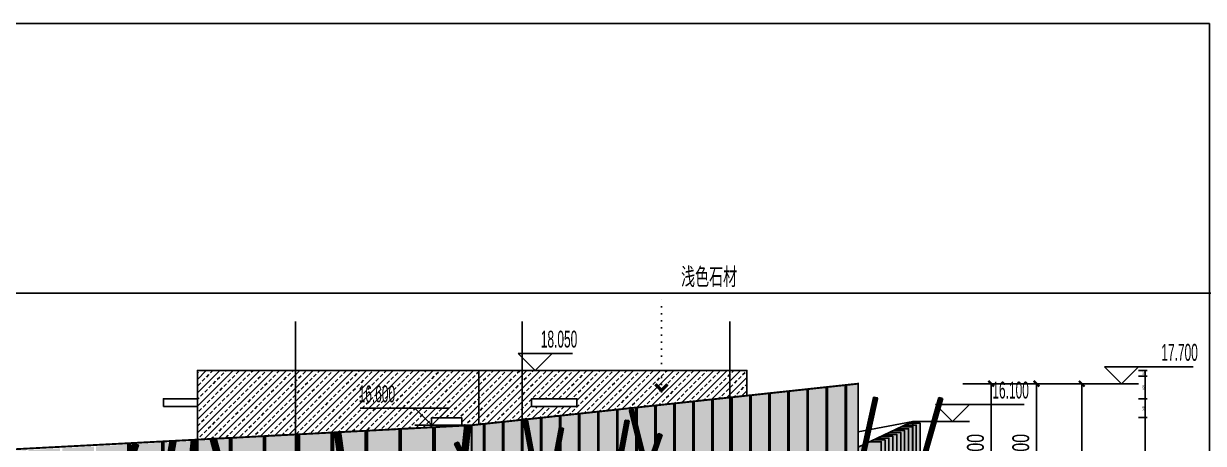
# Model space of a CAD drawing. Extents: x -483182 to 812890, y -390528 to -214858.
# Drawn here: x 79695 to 110931, y -305511 to -294392 of the extents above; entities that cross this region are included whole.
import ezdxf

# ---------------------------------------------------------------- set-up
doc = ezdxf.new("R2010")
doc.units = 0
doc.header["$LTSCALE"] = 1000
doc.header["$MEASUREMENT"] = 0
doc.linetypes.add('DOT2', pattern=[0.125, 0, -0.125])
for name, color, linetype in [('01-标注_尺寸', 124, 'Continuous'), ('01-标注_标高', 200, 'Continuous'), ('01-标注_符号', 200, 'Continuous'), ('01-标注_轴线坐标', 132, 'Continuous'), ('02-TEXT_标注', 130, 'Continuous'), ('05-填充_156', 156, 'Continuous'), ('05-填充_18', 18, 'Continuous'), ('A-C_幕墙龙骨', 133, 'Continuous'), ('A-C_玻璃幕墙', 140, 'Continuous'), ('A-C_窗', 140, 'Continuous'), ('A-SUR_看线', 231, 'Continuous'), ('D-铝板', 181, 'Continuous'), ('E-立面轮廓', 241, 'Continuous')]:
    doc.layers.add(name, color=color, linetype=linetype)
doc.layers.add('04-不打印_辅助线', color=165, linetype='Continuous', plot=False)
doc.styles.add('_TCH_DIM', font='ros.shx', dxfattribs={"width": 0.75, "bigfont": 'jd.shx'})
doc.styles.add('_TCH_DIM_T3', font='ros.shx', dxfattribs={"width": 0.705882, "bigfont": 'jd.shx'})
doc.styles.add('_TCH_LABEL', font='ros.shx', dxfattribs={"width": 0.75, "bigfont": 'jd.shx'})
doc.styles.add('logo-3', font='', dxfattribs={"width": 0.75})
doc.styles.get('logo-3').set_extended_font_data('SimSun')
doc.dimstyles.new('_TCH_ARCH&&150', dxfattribs={"dimtxt": 446.25, "dimasz": 150, "dimexe": 375, "dimexo": 450, "dimgap": 189.375, "dimtad": 1, "dimdec": 0, "dimzin": 0, "dimdsep": 46, "dimtxsty": '_TCH_DIM_T3', "dimblk": 'ARCHTICK', "dimcen": 0.09, "dimclrt": 7, "dimazin": 2, "dimtfac": 1, "dimtdec": 0, "dimtix": 1, "dimtmove": 2, "dimatfit": 3, "dimfxl": 0, "dimtolj": 1, "dimtzin": 0, "dimarcsym": 0})
doc.dimstyles.new('_TCH_ARCH&&20', dxfattribs={"dimtxt": 59.5, "dimasz": 20, "dimexe": 50, "dimexo": 60, "dimgap": 20, "dimtad": 1, "dimdec": 0, "dimzin": 0, "dimdsep": 46, "dimtxsty": '_TCH_DIM_T3', "dimblk": 'ARCHTICK', "dimcen": 0.09, "dimclrt": 7, "dimazin": 2, "dimtfac": 1, "dimtdec": 0, "dimtix": 1, "dimtmove": 2, "dimatfit": 3, "dimfxl": 0, "dimtolj": 1, "dimtzin": 0, "dimarcsym": 0})
doc.dimstyles.new('副本 ISO-1', dxfattribs={"dimtxt": 2.5, "dimasz": 1.5, "dimexe": 1.25, "dimexo": 0.625, "dimtad": 1, "dimdec": 0, "dimtxsty": 'logo-3', "dimblk": 'ARCHTICK', "dimcen": 2.5, "dimdle": 1, "dimadec": 0, "dimazin": 0, "dimtfac": 1, "dimtdec": 0, "dimtix": 1, "dimtmove": 0, "dimatfit": 3, "dimldrblk": 'AR', "dimfxl": 0, "dimarcsym": 0})

# ---------------------------------------------------------------- blocks, each defined once
blk = doc.blocks.new('gsruytu')
at = {"layer": '05-填充_18'}
h = blk.add_hatch(color=256, dxfattribs=at)
h.dxf.hatch_style = 1
h.paths.add_polyline_path([(-1445, -12650), (196, -12650), (196, -49), (-104, -49), (-1445, -682)])
blk.add_lwpolyline([(-1445, -12650), (196, -12650), (196, -49), (-104, -49), (-1445, -682)], close=True, dxfattribs=at)
at = {"layer": 'D-铝板'}
for points in [[(-620, -292), (-320, -292), (-320, -12650)], [(-516, -244), (-216, -244), (-216, -12650)], [(-413, -195), (-113, -195), (-113, -12650)], [(-310, -147), (-10, -147), (-10, -12650)], [(-207, -98), (93, -98), (93, -12650)], [(-104, -49), (196, -49), (196, -12650), (0, -12650)], [(-1136, -536), (-836, -536), (-836, -12650)], [(-1033, -487), (-733, -487), (-733, -12650)], [(-930, -439), (-630, -439), (-630, -12650)], [(-827, -390), (-527, -390), (-527, -12650)], [(-724, -342), (-424, -342), (-424, -12650)]]:
    blk.add_lwpolyline(points, dxfattribs=at)
blk = doc.blocks.new('*U416')
blk.add_lwpolyline([(78, 0), (-78, 0), (-78, 11290), (78, 11290)], close=True)
at = {"layer": '05-填充_18', "const_width": 155}
blk.add_lwpolyline([(0, 0), (0, 11290)], dxfattribs=at)
blk = doc.blocks.new('*U415')
blk.add_lwpolyline([(78, 0), (-78, 0), (-78, 12001), (78, 12001)], close=True)
at = {"layer": '05-填充_18', "const_width": 155}
blk.add_lwpolyline([(0, 0), (0, 12001)], dxfattribs=at)
blk = doc.blocks.new('*U414')
blk.add_lwpolyline([(78, 0), (-78, 0), (-78, 12122), (78, 12122)], close=True)
at = {"layer": '05-填充_18', "const_width": 155}
blk.add_lwpolyline([(0, 0), (0, 12122)], dxfattribs=at)
blk = doc.blocks.new('*U413')
blk.add_lwpolyline([(78, 0), (-78, 0), (-78, 11959), (78, 11959)], close=True)
at = {"layer": '05-填充_18', "const_width": 155}
blk.add_lwpolyline([(0, 0), (0, 11959)], dxfattribs=at)
blk = doc.blocks.new('*U412')
blk.add_lwpolyline([(78, 0), (-78, 0), (-78, 11813), (78, 11813)], close=True)
at = {"layer": '05-填充_18', "const_width": 155}
blk.add_lwpolyline([(0, 0), (0, 11813)], dxfattribs=at)
blk = doc.blocks.new('*U411')
blk.add_lwpolyline([(78, 0), (-78, 0), (-78, 12854), (78, 12854)], close=True)
at = {"layer": '05-填充_18', "const_width": 155}
blk.add_lwpolyline([(0, 0), (0, 12854)], dxfattribs=at)
blk = doc.blocks.new('*U410')
blk.add_lwpolyline([(78, 0), (-78, 0), (-78, 12321), (78, 12321)], close=True)
at = {"layer": '05-填充_18', "const_width": 155}
blk.add_lwpolyline([(0, 0), (0, 12321)], dxfattribs=at)
blk = doc.blocks.new('*U409')
blk.add_lwpolyline([(78, 0), (-78, 0), (-78, 12232), (78, 12232)], close=True)
at = {"layer": '05-填充_18', "const_width": 155}
blk.add_lwpolyline([(0, 0), (0, 12232)], dxfattribs=at)
blk = doc.blocks.new('*U408')
blk.add_lwpolyline([(78, 0), (-78, 0), (-78, 12591), (78, 12591)], close=True)
at = {"layer": '05-填充_18', "const_width": 155}
blk.add_lwpolyline([(0, 0), (0, 12591)], dxfattribs=at)
blk = doc.blocks.new('*U407')
blk.add_lwpolyline([(78, 0), (-78, 0), (-78, 12482), (78, 12482)], close=True)
at = {"layer": '05-填充_18', "const_width": 155}
blk.add_lwpolyline([(0, 0), (0, 12482)], dxfattribs=at)
blk = doc.blocks.new('*U406')
blk.add_lwpolyline([(78, 0), (-78, 0), (-78, 12632), (78, 12632)], close=True)
at = {"layer": '05-填充_18', "const_width": 155}
blk.add_lwpolyline([(0, 0), (0, 12632)], dxfattribs=at)
blk = doc.blocks.new('A$C79AD49DE')
at = {"layer": 'D-铝板'}
for name, p, rotation in [('*U406', (23682, -11012), 353.9999999999999), ('*U408', (21532, -10984), 14.99884854727741), ('*U407', (23299, -10993), 7.999999999999984), ('*U411', (11779, -11030), 339.9999999999997), ('*U410', (15035, -11017), 349.9999999999997), ('*U409', (16472, -11012), 353.9999999999999), ('*U414', (3763, -11026), 343.0000000000005), ('*U413', (6740, -11020), 348.0000000000001), ('*U412', (11352, -10994), 6.999999999999869), ('*U416', (1994, -10996), 5.999999999999904), ('*U415', (2524, -10981), 343.0000000000041)]:
    blk.add_blockref(name, p, dxfattribs=dict(at, rotation=rotation))
blk = doc.blocks.new('utrstaeyh')
at = {"layer": '05-填充_156'}
h = blk.add_hatch(dxfattribs=at)
h.set_pattern_fill('CROSS', color=136, scale=100)
h.set_pattern_definition([(0, (-86296, 360570.43), (158.75, 158.75), [79.375, -238.125]), (90, (-86256.31, 360530.74), (-158.75, 158.75), [79.375, -238.125])])
h.paths.add_polyline_path([(-26227, 10927), (-26711, 10900), (-26711, 9925), (-26227, 9925)])
h.paths.add_polyline_path([(-25327, 10978), (-26167, 10931), (-26167, 9925), (-25327, 9925)])
h.paths.add_polyline_path([(-24427, 11028), (-25267, 10981), (-25267, 9925), (-24427, 9925)])
h.paths.add_polyline_path([(-23527, 11079), (-24367, 11032), (-24367, 9925), (-23527, 9925)])
h.paths.add_polyline_path([(-22627, 11129), (-23467, 11082), (-23467, 9925), (-22627, 9925)])
h.paths.add_polyline_path([(-21727, 11180), (-22567, 11133), (-22567, 9925), (-21727, 9925)])
h.paths.add_polyline_path([(-20827, 11230), (-21667, 11183), (-21667, 9925), (-20827, 9925)])
h.paths.add_polyline_path([(-19927, 11281), (-20767, 11234), (-20767, 9925), (-19927, 9925)])
h.paths.add_polyline_path([(-19027, 11332), (-19867, 11284), (-19867, 9925), (-19027, 9925)])
h.paths.add_polyline_path([(-18127, 11382), (-18967, 11335), (-18967, 9925), (-18127, 9925)])
h.paths.add_polyline_path([(-17227, 11433), (-18067, 11385), (-18067, 9925), (-17227, 9925)])
h.paths.add_polyline_path([(-16327, 11483), (-17167, 11436), (-17167, 9925), (-16327, 9925)])
h.paths.add_polyline_path([(-15427, 11534), (-16267, 11486), (-16267, 9925), (-15427, 9925)])
h.paths.add_polyline_path([(-14527, 11584), (-15367, 11537), (-15367, 9925), (-14527, 9925)])
h.paths.add_polyline_path([(-13627, 11635), (-14467, 11588), (-14467, 9925), (-13627, 9925)])
h.paths.add_polyline_path([(-12727, 11685), (-13567, 11638), (-13567, 9925), (-12727, 9925)])
h.paths.add_polyline_path([(-11827, 11736), (-12667, 11689), (-12667, 9925), (-11827, 9925)])
h.paths.add_polyline_path([(-10927, 11786), (-11767, 11739), (-11767, 9925), (-10927, 9925)])
h.paths.add_polyline_path([(-10027, 11837), (-10867, 11790), (-10867, 9925), (-10027, 9925)])
h.paths.add_polyline_path([(-9127, 11887), (-9967, 11840), (-9967, 9925), (-9127, 9925)])
h.paths.add_polyline_path([(-8227, 11938), (-9067, 11891), (-9067, 9925), (-8227, 9925)])
h.paths.add_polyline_path([(-7327, 11989), (-8167, 11941), (-8167, 9925), (-7327, 9925)])
h.paths.add_polyline_path([(-6427, 12039), (-7267, 11992), (-7267, 9925), (-6427, 9925)])
h.paths.add_polyline_path([(-5527, 12090), (-6367, 12042), (-6367, 9925), (-5527, 9925)])
h.paths.add_polyline_path([(-4627, 12140), (-5467, 12093), (-5467, 9925), (-4627, 9925)])
h.paths.add_polyline_path([(-3727, 12191), (-4567, 12144), (-4567, 9925), (-3727, 9925)])
h.paths.add_polyline_path([(-2827, 12241), (-3667, 12194), (-3667, 9925), (-2827, 9925)])
h.paths.add_polyline_path([(-1927, 12292), (-2767, 12245), (-2767, 9925), (-1927, 9925)])
h.paths.add_polyline_path([(-1027, 12342), (-1867, 12295), (-1867, 9925), (-1027, 9925)])
h.paths.add_polyline_path([(0, 12400), (-967, 12346), (-967, 9925), (0, 9925)])
at = {"layer": '05-填充_18', "const_width": 60}
for points in [[(-4597, -150), (-4597, 12159)], [(-3697, -150), (-3697, 12206)], [(-2797, -150), (-2797, 12253)], [(-1897, -150), (-1897, 12301)], [(-997, -150), (-997, 12348)], [(-9097, -150), (-9097, 11923)], [(-8197, -150), (-8197, 11970)], [(-7297, -150), (-7297, 12018)], [(-6397, -150), (-6397, 12065)], [(-5497, -150), (-5497, 12112)]]:
    blk.add_lwpolyline(points, dxfattribs=at)
at = {"layer": 'A-C_幕墙龙骨'}
for points in [[(-3727, -150), (-3727, 12205)], [(-3667, -150), (-3667, 12208)], [(-2827, -150), (-2827, 12252)], [(-2767, -150), (-2767, 12255)], [(-1927, -150), (-1927, 12299)], [(-1867, -150), (-1867, 12302)], [(-1027, -150), (-1027, 12346)], [(-967, -150), (-967, 12349)], [(-9127, -150), (-9127, 11922)], [(-9067, -150), (-9067, 11925)], [(-8227, -150), (-8227, 11969)], [(-8167, -150), (-8167, 11972)], [(-7327, -150), (-7327, 12016)], [(-7267, -150), (-7267, 12019)], [(-6427, -150), (-6427, 12063)], [(-6367, -150), (-6367, 12066)], [(-5527, -150), (-5527, 12110)], [(-5467, -150), (-5467, 12113)], [(-4627, -150), (-4627, 12157)], [(-4567, -150), (-4567, 12161)]]:
    blk.add_lwpolyline(points, dxfattribs=at)
at = {"layer": 'A-C_窗'}
blk.add_lwpolyline([(0, 12400), (-26711, 11000), (-26711, 7013), (-25299, 7000), (-25297, -150), (0, -150), (0, 12400)], dxfattribs=at)
at = {"layer": 'D-铝板'}
blk.add_blockref('A$C79AD49DE', (-25114, 10854), dxfattribs=at)
blk = doc.blocks.new('*U417')
blk.add_lwpolyline([(78, 0), (-78, 0), (-78, 12704), (78, 12704)], close=True)
at = {"layer": '05-填充_18', "const_width": 155}
blk.add_lwpolyline([(0, 0), (0, 12704)], dxfattribs=at)
blk = doc.blocks.new('*U418')
blk.add_lwpolyline([(78, 0), (-78, 0), (-78, 13049), (78, 13049)], close=True)
at = {"layer": '05-填充_18', "const_width": 155}
blk.add_lwpolyline([(0, 0), (0, 13049)], dxfattribs=at)
blk = doc.blocks.new('*U419')
blk.add_lwpolyline([(78, 0), (-78, 0), (-78, 12909), (78, 12909)], close=True)
at = {"layer": '05-填充_18', "const_width": 155}
blk.add_lwpolyline([(0, 0), (0, 12909)], dxfattribs=at)
blk = doc.blocks.new('*U420')
blk.add_lwpolyline([(78, 0), (-78, 0), (-78, 12973), (78, 12973)], close=True)
at = {"layer": '05-填充_18', "const_width": 155}
blk.add_lwpolyline([(0, 0), (0, 12973)], dxfattribs=at)
blk = doc.blocks.new('*U422')
blk.add_lwpolyline([(78, 0), (-78, 0), (-78, 13826), (78, 13826)], close=True)
at = {"layer": '05-填充_18', "const_width": 155}
blk.add_lwpolyline([(0, 0), (0, 13826)], dxfattribs=at)
blk = doc.blocks.new('*U423')
blk.add_lwpolyline([(78, 0), (-78, 0), (-78, 13369), (78, 13369)], close=True)
at = {"layer": '05-填充_18', "const_width": 155}
blk.add_lwpolyline([(0, 0), (0, 13369)], dxfattribs=at)
blk = doc.blocks.new('*U424')
blk.add_lwpolyline([(78, 0), (-78, 0), (-78, 13612), (78, 13612)], close=True)
at = {"layer": '05-填充_18', "const_width": 155}
blk.add_lwpolyline([(0, 0), (0, 13612)], dxfattribs=at)
blk = doc.blocks.new('*U425')
blk.add_lwpolyline([(78, 0), (-78, 0), (-78, 13809), (78, 13809)], close=True)
at = {"layer": '05-填充_18', "const_width": 155}
blk.add_lwpolyline([(0, 0), (0, 13809)], dxfattribs=at)
blk = doc.blocks.new('*U421')
blk.add_lwpolyline([(78, 0), (-78, 0), (-78, 13420), (78, 13420)], close=True)
at = {"layer": '05-填充_18', "const_width": 155}
blk.add_lwpolyline([(0, 0), (0, 13420)], dxfattribs=at)
blk = doc.blocks.new('uytdiyuf')
at = {"layer": 'D-铝板'}
for name, p, rotation in [('*U424', (-4383, -161), 353), ('*U425', (-2829, -162), 350.9696252238147), ('*U423', (-4915, -153), 7.999999999999996), ('*U420', (-11477, -178), 6.00000000000019), ('*U421', (-8661, -170), 14.99884854727741), ('*U422', (-5162, -175), 19.00000000000013), ('*U417', (-18219, -158), 353.9999999999999), ('*U418', (-17005, -165), 349), ('*U419', (-15178, -158), 353.9999999999998)]:
    blk.add_blockref(name, p, dxfattribs=dict(at, rotation=rotation))
blk = doc.blocks.new('jhtdjkuyk')
at = {"layer": '05-填充_156'}
h = blk.add_hatch(dxfattribs=at)
h.set_pattern_fill('CROSS', color=136, scale=100)
h.set_pattern_definition([(0, (-146960.5, 360570.43), (158.75, 158.75), [79.375, -238.125]), (90, (-146920.81, 360530.74), (-158.75, 158.75), [79.375, -238.125])])
h.paths.add_polyline_path([(-17720, 12434), (-18280, 12400), (-18280, 9925), (-17720, 9925)])
h.paths.add_polyline_path([(-17660, 9925), (-16820, 9925), (-16820, 12488), (-17660, 12437)])
h.paths.add_polyline_path([(-15920, 12542), (-16760, 12491), (-16760, 9925), (-15920, 9925)])
h.paths.add_polyline_path([(-15020, 12596), (-15860, 12546), (-15860, 9925), (-15020, 9925)])
h.paths.add_polyline_path([(-14960, 9925), (-14120, 9925), (-14120, 12650), (-14960, 12600)])
h.paths.add_polyline_path([(-14060, 9925), (-13220, 9925), (-13220, 12704), (-14060, 12654)])
h.paths.add_polyline_path([(-13160, 9925), (-12320, 9925), (-12320, 12759), (-13160, 12708)])
h.paths.add_polyline_path([(-12260, 9925), (-11420, 9925), (-11420, 12813), (-12260, 12762)])
h.paths.add_polyline_path([(-11360, 9925), (-10520, 9925), (-10520, 12867), (-11360, 12816)])
h.paths.add_polyline_path([(-10460, 9925), (-9620, 9925), (-9620, 12921), (-10460, 12871)])
h.paths.add_polyline_path([(-9560, 9925), (-8720, 9925), (-8720, 12975), (-9560, 12925)])
h.paths.add_polyline_path([(-7820, 13029), (-8660, 12979), (-8660, 9925), (-7820, 9925)])
h.paths.add_polyline_path([(-6920, 13084), (-7760, 13033), (-7760, 9925), (-6920, 9925)])
h.paths.add_polyline_path([(-6860, 9925), (-6020, 9925), (-6020, 13138), (-6860, 13087)])
h.paths.add_polyline_path([(-5120, 13192), (-5960, 13141), (-5960, 9925), (-5120, 9925)])
h.paths.add_polyline_path([(-5060, 9925), (-4220, 9925), (-4220, 13246), (-5060, 13196)])
h.paths.add_polyline_path([(-4160, 9925), (-3320, 9925), (-3320, 13300), (-4160, 13250)])
h.paths.add_polyline_path([(-3260, 9925), (-2420, 9925), (-2420, 13354), (-3260, 13304)])
h.paths.add_polyline_path([(-2360, 9925), (-1520, 9925), (-1520, 13409), (-2360, 13358)])
h.paths.add_polyline_path([(-1460, 9925), (-620, 9925), (-620, 13463), (-1460, 13412)])
h.paths.add_polyline_path([(-560, 9925), (0, 9925), (0, 13500), (-560, 13466)])
at = {"layer": '05-填充_18', "const_width": 60}
for points in [[(-1490, -150), (-1490, 13410)], [(-590, -150), (-590, 13464)], [(-5990, -150), (-5990, 13140)], [(-5090, -150), (-5090, 13194)], [(-4190, -150), (-4190, 13248)], [(-3290, -150), (-3290, 13302)], [(-2390, -150), (-2390, 13356)], [(-11390, -150), (-11390, 12815)], [(-10490, -150), (-10490, 12869)], [(-9590, -150), (-9590, 12923)], [(-8690, -150), (-8690, 12977)], [(-7790, -150), (-7790, 13031)], [(-6890, -150), (-6890, 13085)], [(-16790, -150), (-16790, 12490)], [(-15890, -150), (-15890, 12544)], [(-14990, -150), (-14990, 12598)], [(-14090, -150), (-14090, 12652)], [(-13190, -150), (-13190, 12706)], [(-12290, -150), (-12290, 12760)], [(-17690, -150), (-17690, 12436)]]:
    blk.add_lwpolyline(points, dxfattribs=at)
at = {"layer": 'A-C_幕墙龙骨'}
for points in [[(-620, -150), (-620, 13463)], [(-560, -150), (-560, 13466)], [(-6020, -150), (-6020, 13138)], [(-5960, -150), (-5960, 13141)], [(-5120, -150), (-5120, 13192)], [(-5060, -150), (-5060, 13196)], [(-4220, -150), (-4220, 13246)], [(-4160, -150), (-4160, 13250)], [(-3320, -150), (-3320, 13300)], [(-3260, -150), (-3260, 13304)], [(-2420, -150), (-2420, 13354)], [(-2360, -150), (-2360, 13358)], [(-1520, -150), (-1520, 13409)], [(-1460, -150), (-1460, 13412)], [(-11420, -150), (-11420, 12813)], [(-11360, -150), (-11360, 12816)], [(-10520, -150), (-10520, 12867)], [(-10460, -150), (-10460, 12871)], [(-9620, -150), (-9620, 12921)], [(-9560, -150), (-9560, 12925)], [(-8720, -150), (-8720, 12975)], [(-8660, -150), (-8660, 12979)], [(-7820, -150), (-7820, 13029)], [(-7760, -150), (-7760, 13033)], [(-6920, -150), (-6920, 13084)], [(-6860, -150), (-6860, 13087)], [(-15920, -150), (-15920, 12542)], [(-15860, -150), (-15860, 12546)], [(-15020, -150), (-15020, 12596)], [(-14960, -150), (-14960, 12600)], [(-14120, -150), (-14120, 12650)], [(-14060, -150), (-14060, 12654)], [(-13220, -150), (-13220, 12704)], [(-13160, -150), (-13160, 12708)], [(-12320, -150), (-12320, 12759)], [(-12260, -150), (-12260, 12762)], [(-17720, -150), (-17720, 12434)], [(-17660, -150), (-17660, 12437)], [(-16820, -150), (-16820, 12488)], [(-16760, -150), (-16760, 12491)]]:
    blk.add_lwpolyline(points, dxfattribs=at)
at = {"layer": 'A-C_窗'}
blk.add_lwpolyline([(-18280, 12400), (0, 13500), (0, -150), (-18280, -150)], close=True, dxfattribs=at)
at = {"layer": 'D-铝板'}
blk.add_blockref('uytdiyuf', (0, 0), dxfattribs=at)
blk = doc.blocks.new('_ArchTick')
at = {"color": 0, "linetype": 'ByBlock', "const_width": 0.4}
blk.add_lwpolyline([(-0.5, -0.5), (0.5, 0.5)], dxfattribs=at)
blk = doc.blocks.new('*X6')
at = {"color": 0}
for p, q in [((-1012.312, 1692.723), (-1012.284, 1692.723)), ((-1012.312, 1692.722), (-1012.312, 1692.723)), ((-1012.311, 1692.724), (-1012.285, 1692.724)), ((-1012.311, 1692.721), (-1012.311, 1692.724)), ((-1012.311, 1692.722), (-1012.283, 1692.722)), ((-1012.31, 1692.725), (-1012.286, 1692.725)), ((-1012.31, 1692.72), (-1012.31, 1692.725)), ((-1012.31, 1692.721), (-1012.282, 1692.721)), ((-1012.309, 1692.726), (-1012.287, 1692.726)), ((-1012.309, 1692.719), (-1012.309, 1692.726)), ((-1012.309, 1692.72), (-1012.281, 1692.72)), ((-1012.308, 1692.727), (-1012.288, 1692.727)), ((-1012.308, 1692.718), (-1012.308, 1692.727)), ((-1012.308, 1692.719), (-1012.28, 1692.719)), ((-1012.307, 1692.728), (-1012.289, 1692.728)), ((-1012.307, 1692.717), (-1012.307, 1692.728)), ((-1012.306, 1692.729), (-1012.29, 1692.729)), ((-1012.306, 1692.716), (-1012.306, 1692.729)), ((-1012.305, 1692.73), (-1012.291, 1692.73)), ((-1012.305, 1692.715), (-1012.305, 1692.73)), ((-1012.304, 1692.731), (-1012.292, 1692.731)), ((-1012.304, 1692.714), (-1012.304, 1692.731)), ((-1012.303, 1692.732), (-1012.293, 1692.732)), ((-1012.303, 1692.713), (-1012.303, 1692.732)), ((-1012.302, 1692.733), (-1012.294, 1692.733)), ((-1012.302, 1692.712), (-1012.302, 1692.733)), ((-1012.301, 1692.734), (-1012.295, 1692.734)), ((-1012.301, 1692.711), (-1012.301, 1692.734)), ((-1012.3, 1692.735), (-1012.296, 1692.735)), ((-1012.3, 1692.71), (-1012.3, 1692.735)), ((-1012.299, 1692.736), (-1012.297, 1692.736)), ((-1012.299, 1692.709), (-1012.299, 1692.736)), ((-1012.298, 1692.708), (-1012.298, 1692.736)), ((-1012.297, 1692.707), (-1012.297, 1692.735)), ((-1012.296, 1692.706), (-1012.296, 1692.734)), ((-1012.295, 1692.705), (-1012.295, 1692.733)), ((-1012.294, 1692.704), (-1012.294, 1692.732)), ((-1012.293, 1692.703), (-1012.293, 1692.731)), ((-1012.292, 1692.702), (-1012.292, 1692.73)), ((-1012.291, 1692.701), (-1012.291, 1692.729)), ((-1012.29, 1692.7), (-1012.29, 1692.728)), ((-1012.289, 1692.699), (-1012.289, 1692.727)), ((-1012.288, 1692.698), (-1012.288, 1692.726)), ((-1012.287, 1692.697), (-1012.287, 1692.725)), ((-1012.286, 1692.696), (-1012.286, 1692.724)), ((-1012.285, 1692.695), (-1012.285, 1692.723)), ((-1012.284, 1692.694), (-1012.284, 1692.722)), ((-1012.283, 1692.693), (-1012.283, 1692.721)), ((-1012.282, 1692.692), (-1012.282, 1692.72)), ((-1012.281, 1692.691), (-1012.281, 1692.719)), ((-1012.28, 1692.69), (-1012.28, 1692.718)), ((-1012.312, 1692.618), (-1012.283, 1692.618)), ((-1012.312, 1692.617), (-1012.312, 1692.618)), ((-1012.311, 1692.619), (-1012.282, 1692.619)), ((-1012.311, 1692.616), (-1012.311, 1692.619)), ((-1012.311, 1692.617), (-1012.284, 1692.617)), ((-1012.31, 1692.62), (-1012.281, 1692.62)), ((-1012.31, 1692.615), (-1012.31, 1692.62)), ((-1012.31, 1692.616), (-1012.285, 1692.616)), ((-1012.309, 1692.621), (-1012.28, 1692.621)), ((-1012.309, 1692.614), (-1012.309, 1692.621)), ((-1012.309, 1692.615), (-1012.286, 1692.615)), ((-1012.308, 1692.622), (-1012.279, 1692.622)), ((-1012.308, 1692.613), (-1012.308, 1692.622)), ((-1012.308, 1692.614), (-1012.287, 1692.614)), ((-1012.307, 1692.718), (-1012.279, 1692.718)), ((-1012.307, 1692.623), (-1012.278, 1692.623)), ((-1012.307, 1692.612), (-1012.307, 1692.623)), ((-1012.307, 1692.613), (-1012.288, 1692.613)), ((-1012.306, 1692.717), (-1012.278, 1692.717)), ((-1012.306, 1692.624), (-1012.277, 1692.624)), ((-1012.306, 1692.611), (-1012.306, 1692.624)), ((-1012.306, 1692.612), (-1012.289, 1692.612)), ((-1012.305, 1692.716), (-1012.277, 1692.716)), ((-1012.305, 1692.625), (-1012.276, 1692.625)), ((-1012.305, 1692.61), (-1012.305, 1692.625)), ((-1012.305, 1692.611), (-1012.29, 1692.611)), ((-1012.304, 1692.715), (-1012.276, 1692.715)), ((-1012.304, 1692.626), (-1012.275, 1692.626)), ((-1012.304, 1692.609), (-1012.304, 1692.626)), ((-1012.304, 1692.61), (-1012.291, 1692.61)), ((-1012.303, 1692.714), (-1012.275, 1692.714)), ((-1012.303, 1692.627), (-1012.274, 1692.627)), ((-1012.303, 1692.608), (-1012.303, 1692.627)), ((-1012.303, 1692.609), (-1012.292, 1692.609)), ((-1012.302, 1692.713), (-1012.274, 1692.713)), ((-1012.302, 1692.628), (-1012.273, 1692.628)), ((-1012.302, 1692.607), (-1012.302, 1692.628)), ((-1012.302, 1692.608), (-1012.293, 1692.608)), ((-1012.301, 1692.712), (-1012.273, 1692.712)), ((-1012.301, 1692.629), (-1012.272, 1692.629)), ((-1012.301, 1692.606), (-1012.301, 1692.629)), ((-1012.301, 1692.607), (-1012.294, 1692.607)), ((-1012.3, 1692.711), (-1012.272, 1692.711)), ((-1012.3, 1692.63), (-1012.271, 1692.63)), ((-1012.3, 1692.605), (-1012.3, 1692.63)), ((-1012.3, 1692.606), (-1012.295, 1692.606)), ((-1012.299, 1692.71), (-1012.271, 1692.71)), ((-1012.299, 1692.631), (-1012.27, 1692.631)), ((-1012.299, 1692.604), (-1012.299, 1692.631)), ((-1012.299, 1692.605), (-1012.296, 1692.605)), ((-1012.298, 1692.709), (-1012.27, 1692.709)), ((-1012.298, 1692.632), (-1012.269, 1692.632)), ((-1012.298, 1692.603), (-1012.298, 1692.632)), ((-1012.298, 1692.604), (-1012.297, 1692.604)), ((-1012.297, 1692.708), (-1012.269, 1692.708)), ((-1012.297, 1692.633), (-1012.268, 1692.633)), ((-1012.297, 1692.604), (-1012.297, 1692.633)), ((-1012.296, 1692.707), (-1012.268, 1692.707)), ((-1012.296, 1692.634), (-1012.267, 1692.634)), ((-1012.296, 1692.605), (-1012.296, 1692.634)), ((-1012.295, 1692.706), (-1012.267, 1692.706)), ((-1012.295, 1692.635), (-1012.266, 1692.635)), ((-1012.295, 1692.606), (-1012.295, 1692.635)), ((-1012.294, 1692.705), (-1012.266, 1692.705)), ((-1012.294, 1692.636), (-1012.265, 1692.636)), ((-1012.294, 1692.607), (-1012.294, 1692.636)), ((-1012.293, 1692.704), (-1012.265, 1692.704)), ((-1012.293, 1692.637), (-1012.264, 1692.637)), ((-1012.293, 1692.608), (-1012.293, 1692.637)), ((-1012.292, 1692.703), (-1012.264, 1692.703)), ((-1012.292, 1692.638), (-1012.263, 1692.638)), ((-1012.292, 1692.609), (-1012.292, 1692.638)), ((-1012.291, 1692.702), (-1012.263, 1692.702)), ((-1012.291, 1692.639), (-1012.262, 1692.639)), ((-1012.291, 1692.61), (-1012.291, 1692.639)), ((-1012.29, 1692.701), (-1012.262, 1692.701)), ((-1012.29, 1692.64), (-1012.261, 1692.64)), ((-1012.29, 1692.611), (-1012.29, 1692.64)), ((-1012.289, 1692.7), (-1012.261, 1692.7)), ((-1012.289, 1692.641), (-1012.26, 1692.641)), ((-1012.289, 1692.612), (-1012.289, 1692.641)), ((-1012.288, 1692.699), (-1012.26, 1692.699)), ((-1012.288, 1692.642), (-1012.259, 1692.642)), ((-1012.288, 1692.613), (-1012.288, 1692.642)), ((-1012.287, 1692.698), (-1012.259, 1692.698)), ((-1012.287, 1692.643), (-1012.258, 1692.643)), ((-1012.287, 1692.614), (-1012.287, 1692.643)), ((-1012.286, 1692.697), (-1012.258, 1692.697)), ((-1012.286, 1692.644), (-1012.257, 1692.644)), ((-1012.286, 1692.615), (-1012.286, 1692.644)), ((-1012.285, 1692.696), (-1012.257, 1692.696)), ((-1012.285, 1692.645), (-1012.256, 1692.645)), ((-1012.285, 1692.616), (-1012.285, 1692.645)), ((-1012.284, 1692.695), (-1012.256, 1692.695)), ((-1012.284, 1692.646), (-1012.255, 1692.646)), ((-1012.284, 1692.617), (-1012.284, 1692.646)), ((-1012.283, 1692.694), (-1012.255, 1692.694)), ((-1012.283, 1692.647), (-1012.254, 1692.647)), ((-1012.283, 1692.618), (-1012.283, 1692.647)), ((-1012.282, 1692.693), (-1012.254, 1692.693)), ((-1012.282, 1692.648), (-1012.253, 1692.648)), ((-1012.282, 1692.619), (-1012.282, 1692.648)), ((-1012.281, 1692.692), (-1012.253, 1692.692)), ((-1012.281, 1692.649), (-1012.252, 1692.649)), ((-1012.281, 1692.62), (-1012.281, 1692.649)), ((-1012.28, 1692.691), (-1012.252, 1692.691)), ((-1012.28, 1692.65), (-1012.251, 1692.65)), ((-1012.28, 1692.621), (-1012.28, 1692.65)), ((-1012.279, 1692.689), (-1012.279, 1692.717)), ((-1012.279, 1692.69), (-1012.251, 1692.69)), ((-1012.279, 1692.651), (-1012.25, 1692.651)), ((-1012.279, 1692.622), (-1012.279, 1692.651)), ((-1012.278, 1692.688), (-1012.278, 1692.716)), ((-1012.278, 1692.689), (-1012.25, 1692.689)), ((-1012.278, 1692.652), (-1012.249, 1692.652)), ((-1012.278, 1692.623), (-1012.278, 1692.652)), ((-1012.277, 1692.687), (-1012.277, 1692.715)), ((-1012.277, 1692.688), (-1012.249, 1692.688)), ((-1012.277, 1692.653), (-1012.248, 1692.653)), ((-1012.277, 1692.624), (-1012.277, 1692.653)), ((-1012.276, 1692.686), (-1012.276, 1692.714)), ((-1012.276, 1692.687), (-1012.248, 1692.687)), ((-1012.276, 1692.654), (-1012.247, 1692.654)), ((-1012.276, 1692.625), (-1012.276, 1692.654)), ((-1012.275, 1692.685), (-1012.275, 1692.713)), ((-1012.275, 1692.686), (-1012.247, 1692.686)), ((-1012.275, 1692.655), (-1012.246, 1692.655)), ((-1012.275, 1692.626), (-1012.275, 1692.655)), ((-1012.274, 1692.684), (-1012.274, 1692.712)), ((-1012.274, 1692.685), (-1012.246, 1692.685)), ((-1012.274, 1692.656), (-1012.245, 1692.656)), ((-1012.274, 1692.627), (-1012.274, 1692.656)), ((-1012.273, 1692.683), (-1012.273, 1692.711)), ((-1012.273, 1692.684), (-1012.245, 1692.684)), ((-1012.273, 1692.657), (-1012.244, 1692.657)), ((-1012.273, 1692.628), (-1012.273, 1692.657)), ((-1012.272, 1692.682), (-1012.272, 1692.71)), ((-1012.272, 1692.683), (-1012.244, 1692.683)), ((-1012.272, 1692.658), (-1012.243, 1692.658)), ((-1012.272, 1692.629), (-1012.272, 1692.658)), ((-1012.271, 1692.681), (-1012.271, 1692.709)), ((-1012.271, 1692.682), (-1012.243, 1692.682)), ((-1012.271, 1692.659), (-1012.242, 1692.659)), ((-1012.271, 1692.63), (-1012.271, 1692.659)), ((-1012.27, 1692.68), (-1012.27, 1692.708)), ((-1012.27, 1692.681), (-1012.242, 1692.681)), ((-1012.27, 1692.66), (-1012.241, 1692.66)), ((-1012.27, 1692.631), (-1012.27, 1692.66)), ((-1012.269, 1692.679), (-1012.269, 1692.707)), ((-1012.269, 1692.68), (-1012.241, 1692.68)), ((-1012.269, 1692.661), (-1012.24, 1692.661)), ((-1012.269, 1692.632), (-1012.269, 1692.661)), ((-1012.268, 1692.678), (-1012.268, 1692.706)), ((-1012.268, 1692.679), (-1012.24, 1692.679)), ((-1012.268, 1692.662), (-1012.239, 1692.662)), ((-1012.268, 1692.633), (-1012.268, 1692.662)), ((-1012.267, 1692.677), (-1012.267, 1692.705)), ((-1012.267, 1692.678), (-1012.239, 1692.678)), ((-1012.267, 1692.663), (-1012.238, 1692.663)), ((-1012.267, 1692.634), (-1012.267, 1692.663)), ((-1012.266, 1692.676), (-1012.266, 1692.704)), ((-1012.266, 1692.677), (-1012.238, 1692.677)), ((-1012.266, 1692.664), (-1012.237, 1692.664)), ((-1012.266, 1692.635), (-1012.266, 1692.664)), ((-1012.265, 1692.675), (-1012.265, 1692.703)), ((-1012.265, 1692.676), (-1012.237, 1692.676)), ((-1012.265, 1692.665), (-1012.236, 1692.665)), ((-1012.265, 1692.636), (-1012.265, 1692.665)), ((-1012.264, 1692.674), (-1012.264, 1692.702)), ((-1012.264, 1692.675), (-1012.236, 1692.675)), ((-1012.264, 1692.666), (-1012.235, 1692.666)), ((-1012.264, 1692.637), (-1012.264, 1692.666)), ((-1012.263, 1692.673), (-1012.263, 1692.701)), ((-1012.263, 1692.674), (-1012.235, 1692.674)), ((-1012.263, 1692.667), (-1012.234, 1692.667)), ((-1012.263, 1692.638), (-1012.263, 1692.667)), ((-1012.262, 1692.672), (-1012.262, 1692.7)), ((-1012.262, 1692.673), (-1012.234, 1692.673)), ((-1012.262, 1692.668), (-1012.233, 1692.668)), ((-1012.262, 1692.639), (-1012.262, 1692.668)), ((-1012.261, 1692.671), (-1012.261, 1692.699)), ((-1012.261, 1692.672), (-1012.233, 1692.672)), ((-1012.261, 1692.669), (-1012.232, 1692.669)), ((-1012.261, 1692.64), (-1012.261, 1692.669)), ((-1012.26, 1692.67), (-1012.26, 1692.698)), ((-1012.26, 1692.671), (-1012.232, 1692.671)), ((-1012.26, 1692.67), (-1012.231, 1692.67)), ((-1012.26, 1692.641), (-1012.26, 1692.67)), ((-1012.259, 1692.642), (-1012.259, 1692.697)), ((-1012.258, 1692.643), (-1012.258, 1692.696)), ((-1012.257, 1692.644), (-1012.257, 1692.695)), ((-1012.256, 1692.645), (-1012.256, 1692.694)), ((-1012.255, 1692.646), (-1012.255, 1692.693)), ((-1012.254, 1692.647), (-1012.254, 1692.692)), ((-1012.253, 1692.648), (-1012.253, 1692.691)), ((-1012.252, 1692.649), (-1012.252, 1692.69)), ((-1012.251, 1692.65), (-1012.251, 1692.689)), ((-1012.25, 1692.651), (-1012.25, 1692.688)), ((-1012.249, 1692.652), (-1012.249, 1692.687)), ((-1012.248, 1692.653), (-1012.248, 1692.686)), ((-1012.247, 1692.654), (-1012.247, 1692.685)), ((-1012.246, 1692.655), (-1012.246, 1692.684)), ((-1012.245, 1692.656), (-1012.245, 1692.683)), ((-1012.244, 1692.657), (-1012.244, 1692.682)), ((-1012.243, 1692.658), (-1012.243, 1692.681)), ((-1012.242, 1692.659), (-1012.242, 1692.68)), ((-1012.241, 1692.66), (-1012.241, 1692.679)), ((-1012.24, 1692.661), (-1012.24, 1692.678)), ((-1012.239, 1692.662), (-1012.239, 1692.677)), ((-1012.238, 1692.663), (-1012.238, 1692.676)), ((-1012.237, 1692.664), (-1012.237, 1692.675)), ((-1012.236, 1692.665), (-1012.236, 1692.674)), ((-1012.235, 1692.666), (-1012.235, 1692.673)), ((-1012.234, 1692.667), (-1012.234, 1692.672)), ((-1012.233, 1692.668), (-1012.233, 1692.671)), ((-1012.232, 1692.669), (-1012.232, 1692.67))]:
    blk.add_line(p, q, dxfattribs=at)
blk = doc.blocks.new('A-ARROW')
blk.add_lwpolyline([(0.081, 0.052), (0.067, 0.067), (0, 0), (0.067, -0.067), (0.081, -0.052), (0.028, 0)], close=True)
at = {"rotation": 180}
blk.add_blockref('*X6', (-1012.231, 1692.67), dxfattribs=at)
blk = doc.blocks.new('AR')
at = {"xscale": -21.59999999986031, "yscale": 21.59999999999127, "zscale": 21.6, "rotation": 359.9999997162888}
blk.add_blockref('A-ARROW', (0, 0), dxfattribs=at)
blk = doc.blocks.new('*D824')
at = {"layer": '01-标注_轴线坐标', "color": 0, "lineweight": -2, "transparency": 16777216}
for p, q in [((104562, -303929), (106885, -303929)), ((106510, -307529), (106510, -303929)), ((104562, -307529), (106885, -307529))]:
    blk.add_line(p, q, dxfattribs=at)
at = {"layer": 'Defpoints', "color": 0, "transparency": 16777216}
for p in [(104112, -303929), (106510, -303929), (104112, -307529)]:
    blk.add_point(p, dxfattribs=at)
at = {"layer": '01-标注_轴线坐标', "color": 0, "lineweight": -2, "transparency": 16777216, "xscale": 150, "yscale": 150, "zscale": 150}
for p, rotation in [((106510, -303929), 90), ((106510, -307529), 270)]:
    blk.add_blockref('_ArchTick', p, dxfattribs=dict(at, rotation=rotation))
at = {"layer": '01-标注_轴线坐标', "color": 7, "transparency": 16777216, "insert": (106098, -305729), "char_height": 446.2, "attachment_point": 5, "rotation": 90, "style": '_TCH_DIM_T3'}
blk.add_mtext('\\A1;3600', dxfattribs=at)
blk = doc.blocks.new('*D825')
at = {"layer": '01-标注_轴线坐标', "color": 0, "lineweight": -2, "transparency": 16777216}
for p, q in [((105760, -303929), (108085, -303929)), ((107710, -321729), (107710, -303929)), ((105760, -321729), (108085, -321729))]:
    blk.add_line(p, q, dxfattribs=at)
at = {"layer": 'Defpoints', "color": 0, "transparency": 16777216}
for p in [(105310, -303929), (107710, -303929), (105310, -321729)]:
    blk.add_point(p, dxfattribs=at)
at = {"layer": '01-标注_轴线坐标', "color": 0, "lineweight": -2, "transparency": 16777216, "xscale": 150, "yscale": 150, "zscale": 150}
for p, rotation in [((107710, -303929), 90), ((107710, -321729), 270)]:
    blk.add_blockref('_ArchTick', p, dxfattribs=dict(at, rotation=rotation))
at = {"layer": '01-标注_轴线坐标', "color": 7, "transparency": 16777216, "insert": (107298, -312829), "char_height": 446.2, "attachment_point": 5, "rotation": 90, "style": '_TCH_DIM_T3'}
blk.add_mtext('\\A1;17800', dxfattribs=at)
blk = doc.blocks.new('*D844')
at = {"layer": '01-标注_尺寸', "color": 0, "lineweight": -2, "transparency": 16777216}
for p, q in [((104676, -303929), (105685, -303929)), ((105310, -307529), (105310, -303929)), ((104676, -307529), (105685, -307529))]:
    blk.add_line(p, q, dxfattribs=at)
at = {"layer": 'Defpoints', "color": 0, "transparency": 16777216}
for p in [(104226, -303929), (105310, -303929), (104226, -307529)]:
    blk.add_point(p, dxfattribs=at)
at = {"layer": '01-标注_尺寸', "color": 0, "lineweight": -2, "transparency": 16777216, "xscale": 150, "yscale": 150, "zscale": 150}
for p, rotation in [((105310, -303929), 90), ((105310, -307529), 270)]:
    blk.add_blockref('_ArchTick', p, dxfattribs=dict(at, rotation=rotation))
at = {"layer": '01-标注_尺寸', "color": 7, "transparency": 16777216, "insert": (104898, -305729), "char_height": 446.2, "attachment_point": 5, "rotation": 90, "style": '_TCH_DIM_T3'}
blk.add_mtext('\\A1;3600', dxfattribs=at)
blk = doc.blocks.new('*D2086')
at = {"layer": '01-标注_尺寸', "color": 0, "lineweight": -2, "transparency": 16777216}
for p, q in [((109210, -304829), (109441, -304829)), ((109391, -306929), (109391, -304829)), ((109210, -306929), (109441, -306929))]:
    blk.add_line(p, q, dxfattribs=at)
at = {"layer": 'Defpoints', "color": 0, "transparency": 16777216}
for p in [(109150, -304829), (109391, -304829), (109150, -306929)]:
    blk.add_point(p, dxfattribs=at)
at = {"layer": '01-标注_尺寸', "color": 0, "lineweight": -2, "transparency": 16777216, "xscale": 20, "yscale": 20, "zscale": 20}
for p, rotation in [((109391, -304829), 90), ((109391, -306929), 270)]:
    blk.add_blockref('_ArchTick', p, dxfattribs=dict(at, rotation=rotation))
at = {"layer": '01-标注_尺寸', "color": 7, "transparency": 16777216, "insert": (109342, -305879), "char_height": 59.5, "attachment_point": 5, "rotation": 90, "style": '_TCH_DIM_T3'}
blk.add_mtext('\\A1;2100', dxfattribs=at)
blk = doc.blocks.new('*D2087')
at = {"layer": '01-标注_尺寸', "color": 0, "lineweight": -2, "transparency": 16777216}
for p, q in [((109210, -304329), (109441, -304329)), ((109391, -304829), (109391, -304329)), ((109210, -304829), (109441, -304829))]:
    blk.add_line(p, q, dxfattribs=at)
at = {"layer": 'Defpoints', "color": 0, "transparency": 16777216}
for p in [(109150, -304329), (109391, -304329), (109150, -304829)]:
    blk.add_point(p, dxfattribs=at)
at = {"layer": '01-标注_尺寸', "color": 0, "lineweight": -2, "transparency": 16777216, "xscale": 20, "yscale": 20, "zscale": 20}
for p, rotation in [((109391, -304329), 90), ((109391, -304829), 270)]:
    blk.add_blockref('_ArchTick', p, dxfattribs=dict(at, rotation=rotation))
at = {"layer": '01-标注_尺寸', "color": 7, "transparency": 16777216, "insert": (109342, -304579), "char_height": 59.5, "attachment_point": 5, "rotation": 90, "style": '_TCH_DIM_T3'}
blk.add_mtext('\\A1;500', dxfattribs=at)
blk = doc.blocks.new('*D2088')
at = {"layer": '01-标注_尺寸', "color": 0, "lineweight": -2, "transparency": 16777216}
for p, q in [((109210, -303729), (109441, -303729)), ((109391, -304329), (109391, -303729)), ((109210, -304329), (109441, -304329))]:
    blk.add_line(p, q, dxfattribs=at)
at = {"layer": 'Defpoints', "color": 0, "transparency": 16777216}
for p in [(109150, -303729), (109391, -303729), (109150, -304329)]:
    blk.add_point(p, dxfattribs=at)
at = {"layer": '01-标注_尺寸', "color": 0, "lineweight": -2, "transparency": 16777216, "xscale": 20, "yscale": 20, "zscale": 20}
for p, rotation in [((109391, -303729), 90), ((109391, -304329), 270)]:
    blk.add_blockref('_ArchTick', p, dxfattribs=dict(at, rotation=rotation))
at = {"layer": '01-标注_尺寸', "color": 7, "transparency": 16777216, "insert": (109342, -304029), "char_height": 59.5, "attachment_point": 5, "rotation": 90, "style": '_TCH_DIM_T3'}
blk.add_mtext('\\A1;600', dxfattribs=at)
blk = doc.blocks.new('*D2089')
at = {"layer": '01-标注_尺寸', "color": 0, "lineweight": -2, "transparency": 16777216}
for p, q in [((109210, -303579), (109441, -303579)), ((109391, -303729), (109391, -303579)), ((109210, -303729), (109441, -303729))]:
    blk.add_line(p, q, dxfattribs=at)
at = {"layer": 'Defpoints', "color": 0, "transparency": 16777216}
for p in [(109150, -303579), (109391, -303579), (109150, -303729)]:
    blk.add_point(p, dxfattribs=at)
at = {"layer": '01-标注_尺寸', "color": 0, "lineweight": -2, "transparency": 16777216, "xscale": 20, "yscale": 20, "zscale": 20}
for p, rotation in [((109391, -303579), 90), ((109391, -303729), 270)]:
    blk.add_blockref('_ArchTick', p, dxfattribs=dict(at, rotation=rotation))
at = {"layer": '01-标注_尺寸', "color": 7, "transparency": 16777216, "insert": (109342, -303654), "char_height": 59.5, "attachment_point": 5, "rotation": 90, "style": '_TCH_DIM_T3'}
blk.add_mtext('\\A1;150', dxfattribs=at)

msp = doc.modelspace()

# ---------------------------------------------------------------- hatches: boundary and pattern name
at = {"layer": '05-填充_156'}
h = msp.add_hatch(dxfattribs=at)
h.set_pattern_fill('天然石材', color=256, scale=50)
h.set_pattern_definition([(45, (0, 89.76), (-176.77677, 176.77677), []), (45, (86.94, 0), (-176.77677, 176.77677), [98.68425, -56.391])])
h.paths.add_polyline_path([(98845, -303579.4), (84295, -303579.4), (84295, -305411), (90495, -305085.2), (90495, -304829.4), (91295, -304829.4), (91295, -305043.2), (91745, -305009.2), (98845, -304246.2)])
h.paths.add_polyline_path([(93145, -304329.4), (94345, -304329.4), (94345, -304529.4), (93145, -304529.4)], flags=16)

# ---------------------------------------------------------------- linework, layer by layer
at = {"layer": '01-标注_标高'}
for p, q in [((93235.5, -303579.4), (92785.5, -303129.4)), ((92785.5, -303129.4), (94228.5, -303129.4)), ((93235.5, -303579.4), (93685.5, -303129.4)), ((108760.4, -303929.4), (108310.4, -303479.4)), ((108310.4, -303479.4), (110657.9, -303479.4)), ((108760.4, -303929.4), (109210.4, -303479.4)), ((107710.4, -303929.4), (109210.4, -303929.4)), ((104287, -304929.4), (103837, -304479.4)), ((103837, -304479.4), (106184.5, -304479.4)), ((104287, -304929.4), (104737, -304479.4)), ((90957, -304579.4), (88609.5, -304579.4)), ((90507, -305029.4), (90057, -304579.4)), ((90507, -305029.4), (90957, -304579.4)), ((91557, -305029.4), (90057, -305029.4)), ((103237, -304929.4), (104737, -304929.4))]:
    msp.add_line(p, q, dxfattribs=at)
at = {"layer": '01-标注_符号'}
msp.add_line((96582, -301529.4), (98889, -301529.4), dxfattribs=at)
at = {"layer": '04-不打印_辅助线'}
for p, q in [((86895, -321949.2), (86895, -302284)), ((92895, -321949.2), (92895, -302284)), ((98395, -321949.2), (98395, -302284))]:
    msp.add_line(p, q, dxfattribs=at)
msp.add_lwpolyline([(-31559, -333841.9), (111091, -333841.9), (111091, -294391.9), (-31559, -294391.9)], close=True, dxfattribs=at)
msp.add_lwpolyline([(-29082.7, -301529.4), (480719.6, -301529.4)], dxfattribs=at)
at = {"layer": 'A-C_玻璃幕墙'}
msp.add_lwpolyline([(103236.8, -304979.2), (103236.8, -304929.4)], dxfattribs=at)
at = {"layer": 'A-SUR_看线'}
msp.add_line((101792, -305206.5), (103237, -304929.4), dxfattribs=at)
msp.add_lwpolyline([(101792, -305611.2), (103237, -304929.4), (103237, -317579.4), (101792, -317579.4)], close=True, dxfattribs=at)
at = {"layer": 'E-立面轮廓'}
msp.add_line((91745, -303579.4), (91745, -305009.2), dxfattribs=at)
for points in [[(91295, -305043.2), (91745, -305009.2), (98845, -304246.2), (98845, -303579.4), (84295, -303579.4), (84295, -305411), (90495, -305085.2), (90495, -304829.4), (91295, -304829.4)], [(83395, -304529.4), (84295, -304529.4), (84295, -304329.4), (83395, -304329.4)], [(93145, -304529.4), (94345, -304529.4), (94345, -304329.4), (93145, -304329.4)]]:
    msp.add_lwpolyline(points, close=True, dxfattribs=at)
at = {"layer": 'E-立面轮廓', "const_width": 50}
for points in [[(91557, -317579.4), (91557, -305029.4), (101792, -303929.4), (101792, -317579.4)], [(64913, -310429.4), (64913, -306429.4), (91557, -305029.4), (91557, -317579.4), (66323.2, -317579.4), (66323.2, -310429.4)]]:
    msp.add_lwpolyline(points, close=True, dxfattribs=at)

# ---------------------------------------------------------------- block references
at = {"layer": 'A-C_窗'}
for name, p, xscale in [('jhtdjkuyk', (101792, -317429.4), 0.5599), ('utrstaeyh', (91557, -317429.4), 0.9975)]:
    msp.add_blockref(name, p, dxfattribs=dict(at, xscale=xscale))
at = {"layer": 'D-铝板'}
msp.add_blockref('gsruytu', (103237, -304929.4), dxfattribs=at)

# ---------------------------------------------------------------- texts
at = {"layer": '02-TEXT_标注'}
for s, height, style, width, p in [('浅色石材', 520.93, '_TCH_LABEL', 0.75, (97101.6, -301371.9)), ('18.050', 446.25, '_TCH_DIM', 0.529412, (93388.1, -302971.9)), ('17.700', 446.25, '_TCH_DIM', 0.529412, (109817.6, -303321.9)), ('16.100', 446.25, '_TCH_DIM', 0.529412, (105344.1, -304321.9)), ('16.600', 446.25, '_TCH_DIM', 0.529412, (88564.5, -304421.9))]:
    msp.add_text(s, height=height, dxfattribs=dict(at, style=style, width=width)).set_placement(p)

# ---------------------------------------------------------------- dimensions: what is measured, and where the dimension line sits
at = {"layer": '01-标注_尺寸'}
for p1, p2, distance, dimstyle, picture, middle in [((109150.4, -303729.4), (109150.4, -303579.4), -241, '_TCH_ARCH&&20', '*D2089', (109341.7, -303654.4)), ((104225.6, -307529.4), (104225.6, -303929.4), -1084.8, '_TCH_ARCH&&150', '*D844', (104897.9, -305729.4)), ((109150.4, -304329.4), (109150.4, -303729.4), -241, '_TCH_ARCH&&20', '*D2088', (109341.7, -304029.4)), ((109150.4, -304829.4), (109150.4, -304329.4), -241, '_TCH_ARCH&&20', '*D2087', (109341.7, -304579.4)), ((109150.4, -306929.4), (109150.4, -304829.4), -241, '_TCH_ARCH&&20', '*D2086', (109341.7, -305879.4))]:
    dim = msp.add_aligned_dim(p1=p1, p2=p2, distance=distance, dimstyle=dimstyle, dxfattribs=at)
    dim.commit()
    dim.dimension.update_dxf_attribs({"geometry": picture, "text_midpoint": middle})
at = {"layer": '01-标注_轴线坐标'}
for p1, p2, distance, picture, middle in [((104111.6, -307529.4), (104111.6, -303929.4), -2398.8, '*D824', (106097.9, -305729.4)), ((105310.4, -321729.4), (105310.4, -303929.4), -2400, '*D825', (107297.9, -312829.4))]:
    dim = msp.add_aligned_dim(p1=p1, p2=p2, distance=distance, dimstyle='_TCH_ARCH&&150', dxfattribs=at)
    dim.commit()
    dim.dimension.update_dxf_attribs({"geometry": picture, "text_midpoint": middle})

# ---------------------------------------------------------------- leaders
at = {"layer": '01-标注_符号', "color": 51, "linetype": 'DOT2', "ltscale": 1.5}
msp.add_leader([(96582, -304141), (96582, -301529.4)], dimstyle='副本 ISO-1', override={"dimasz": 115, "dimtad": 0}, dxfattribs=at)

doc.saveas('drawing.dxf')
